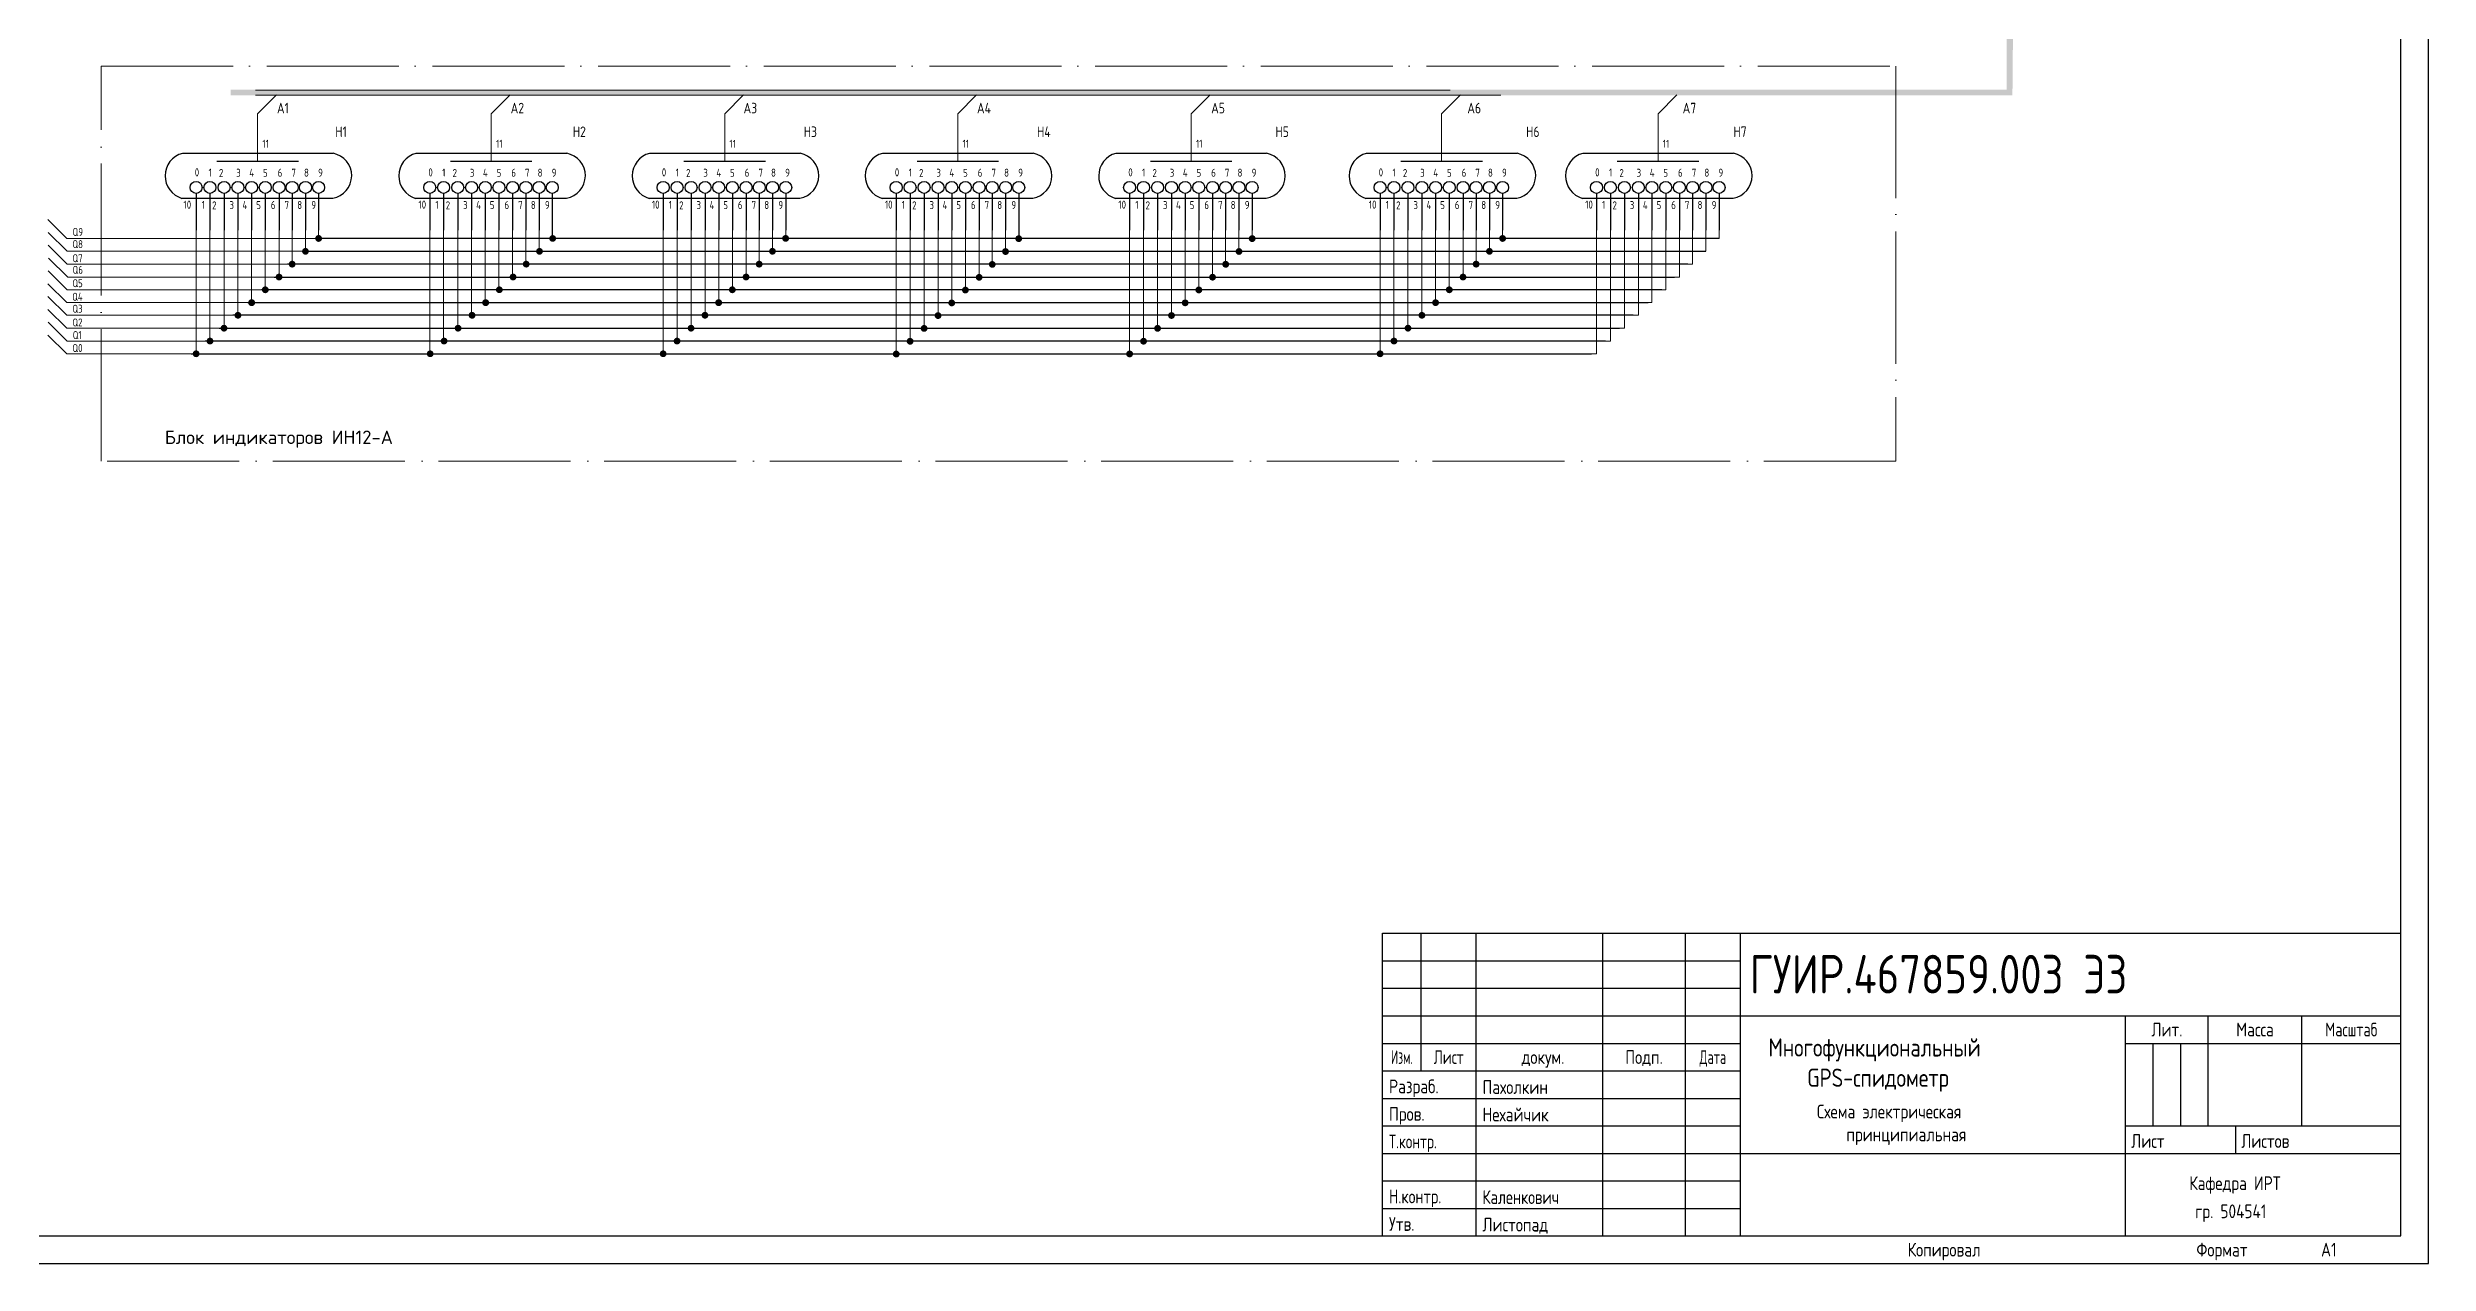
# Model space of a CAD drawing. Header units: millimetres. Extents: x 17259 to 18100, y 22778 to 23372.
# Drawn here: x 17667.1 to 18099.6, y 22778 to 22999 of the extents above; entities that cross this region are included whole.
import ezdxf
from ezdxf.enums import TextEntityAlignment as Align

# ---------------------------------------------------------------- set-up
doc = ezdxf.new("R2010")
doc.units = ezdxf.units.MM
doc.linetypes.add('ACAD_ISO04W100', pattern=[30, 24, -3, 0, -3])
doc.layers.get('0').update_dxf_attribs({"lineweight": 15})
for name, color, linetype, lineweight in [('0.25-STAMP', 7, 'Continuous', 25), ('0.25-TEXT', 7, 'Continuous', 25), ('0.3-STAMP', 7, 'Continuous', 30), ('Рамка А1', 7, 'Continuous', 25), ('стрелки', 7, 'Continuous', 20)]:
    doc.layers.add(name, color=color, linetype=linetype, lineweight=lineweight)
doc.layers.add('SHEET1', color=7, linetype='Continuous')
doc.styles.get("Standard").update_dxf_attribs({"font": 'isocpeur.ttf'})
doc.styles.add('ГОСТ 2.304', font='cs_gost2304.shx')

# ---------------------------------------------------------------- blocks, each defined once
blk = doc.blocks.new('Рамка А1-горизонтально')
at = {"layer": '0.25-STAMP'}
for p, q in [((651, 55), (716, 55)), ((651, 50), (716, 50)), ((651, 45), (716, 45)), ((791, 25), (791, 40)), ((796, 25), (796, 40)), ((651, 30), (716, 30)), ((651, 25), (716, 25)), ((651, 20), (716, 20)), ((651, 15), (716, 15)), ((651, 10), (716, 10))]:
    blk.add_line(p, q, dxfattribs=at)
blk.add_lwpolyline([(0, 0), (841, 0), (841, 594), (0, 594), (0, 0)], dxfattribs=at)
at = {"layer": '0.3-STAMP'}
for p, q in [((651, 60), (836, 60)), ((651, 5), (651, 60)), ((658, 35), (658, 60)), ((668, 5), (668, 60)), ((691, 5), (691, 60)), ((706, 5), (706, 60)), ((716, 5), (716, 60)), ((836, 5), (836, 60)), ((716, 45), (836, 45)), ((786, 5), (786, 45)), ((801, 25), (801, 45)), ((818, 25), (818, 45)), ((651, 40), (716, 40)), ((786, 40), (836, 40)), ((651, 35), (716, 35)), ((786, 25), (836, 25)), ((806, 20), (806, 25)), ((716, 20), (836, 20)), ((651, 5), (836, 5))]:
    blk.add_line(p, q, dxfattribs=at)
blk.add_lwpolyline([(20, 5), (836, 5), (836, 589), (20, 589), (20, 5)], dxfattribs=at)
at = {"layer": '0.25-TEXT', "style": 'ГОСТ 2.304'}
for s, p in [('Лит.', (793.5, 42.5)), ('Масса', (809.5, 42.5)), (' докум.', (679.5, 37.5)), ('Подп.', (698.5, 37.5))]:
    blk.add_text(s, height=2.5, dxfattribs=at).set_placement(p, align=Align.MIDDLE_CENTER)
for s, width, p in [('Масштаб', 0.91954, (827, 42.5)), ('Изм.', 0.75, (654.5, 37.5)), ('Лист', 0.9, (663, 37.5)), ('Дата', 0.8, (711, 37.5))]:
    blk.add_text(s, height=2.5, dxfattribs=dict(at, width=width)).set_placement(p, align=Align.MIDDLE_CENTER)
for s, p in [('Разраб.', (652.16, 30.92)), ('Пахолкин', (669.14, 30.8)), ('Пров.', (652.16, 25.92)), ('Нехайчик', (669.14, 25.8)), ('Лист', (787, 21)), ('Листов', (807, 21)), ('Утв.', (652.16, 5.92)), ('Листопад', (669.14, 5.8)), ('A1', (821.5, 1.25))]:
    blk.add_text(s, height=2.5, dxfattribs=at).set_placement(p)
for s, width, p in [('Т.контр.', 0.9, (652.16, 20.92)), ('Н.контр.', 0.95, (652.16, 10.92)), ('Каленкович', 0.95, (669.14, 10.8))]:
    blk.add_text(s, height=2.5, dxfattribs=dict(at, width=width)).set_placement(p)
for s, p in [('Копировал', (753, 1.25)), ('Формат', (803.5, 1.25))]:
    blk.add_text(s, height=2.5, dxfattribs=at).set_placement(p, align=Align.CENTER)

msp = doc.modelspace()

# ---------------------------------------------------------------- hatches: boundary and pattern name
h = msp.add_hatch(color=256)
h.dxf.hatch_style = 1
h.paths.add_polyline_path([(18024.07, 22990.41), (18024.59, 23050.82), (18023.55, 23050.82), (18023.14, 23050.85), (18023.03, 22990.41)])
h = msp.add_hatch(color=256)
h.dxf.hatch_style = 1
h.paths.add_polyline_path([(17700.35, 22990.35), (18024.07, 22990.35), (18024.08, 22991.38), (17922.07, 22991.38), (17700.35, 22991.38)])

# ---------------------------------------------------------------- linework, layer by layer
at = {"color": 0, "linetype": 'ACAD_ISO04W100', "lineweight": 20}
for p, q in [((17676.79, 22995.65), (18002.91, 22995.65)), ((17676.79, 22923.83), (17676.79, 22995.65)), ((18002.91, 22995.65), (18002.91, 22923.83)), ((18002.91, 22923.83), (17676.79, 22923.83))]:
    msp.add_line(p, q, dxfattribs=at)
at = {"linetype": 'ByBlock'}
msp.add_line((17921.92, 22991.28), (17704.84, 22991.28), dxfattribs=at)
for p, q in [((17704.84, 22990.35), (17931.13, 22990.35)), ((17705.25, 22986.97), (17708.67, 22990.44)), ((17747.7, 22986.97), (17751.12, 22990.44)), ((17790.11, 22986.97), (17793.53, 22990.44)), ((17832.44, 22986.97), (17835.87, 22990.44)), ((17874.86, 22986.97), (17878.28, 22990.44)), ((17920.36, 22986.97), (17923.78, 22990.44)), ((17959.68, 22986.97), (17963.1, 22990.44)), ((17705.25, 22978.38), (17705.25, 22986.97)), ((17747.7, 22978.38), (17747.7, 22986.97)), ((17790.11, 22978.38), (17790.11, 22986.97)), ((17832.44, 22978.38), (17832.44, 22986.97)), ((17874.86, 22978.38), (17874.86, 22986.97)), ((17920.36, 22978.38), (17920.36, 22986.97)), ((17959.68, 22978.38), (17959.68, 22986.97)), ((17670.57, 22964.31), (17667.1, 22967.73)), ((17670.66, 22961.97), (17667.19, 22965.39)), ((17679.16, 22964.31), (17670.57, 22964.31)), ((17716.33, 22964.31), (17679.16, 22964.31)), ((17694.07, 22965.84), (17694.07, 22943.35)), ((17696.59, 22965.84), (17696.59, 22945.66)), ((17699.14, 22965.84), (17699.14, 22948)), ((17701.67, 22965.84), (17701.67, 22950.34)), ((17704.16, 22965.84), (17704.16, 22952.64)), ((17706.64, 22965.84), (17706.64, 22954.98)), ((17709.14, 22965.84), (17709.14, 22957.3)), ((17711.52, 22965.84), (17711.52, 22959.64)), ((17713.94, 22965.84), (17713.94, 22961.97)), ((17716.33, 22965.84), (17716.33, 22964.31)), ((17736.52, 22965.84), (17736.52, 22943.35)), ((17739.04, 22965.84), (17739.04, 22945.66)), ((17741.59, 22965.84), (17741.59, 22948)), ((17744.12, 22965.84), (17744.12, 22950.34)), ((17746.6, 22965.84), (17746.6, 22952.64)), ((17749.08, 22965.84), (17749.08, 22954.98)), ((17751.58, 22965.84), (17751.58, 22957.3)), ((17753.97, 22965.84), (17753.97, 22959.64)), ((17756.38, 22965.84), (17756.38, 22961.97)), ((17758.78, 22965.84), (17758.78, 22964.31)), ((17778.93, 22965.84), (17778.93, 22943.35)), ((17781.45, 22965.84), (17781.45, 22945.66)), ((17784, 22965.84), (17784, 22948)), ((17786.53, 22965.84), (17786.53, 22950.34)), ((17789.01, 22965.84), (17789.01, 22952.64)), ((17791.5, 22965.84), (17791.5, 22954.98)), ((17793.99, 22965.84), (17793.99, 22957.3)), ((17796.38, 22965.84), (17796.38, 22959.64)), ((17798.79, 22965.84), (17798.79, 22961.97)), ((17801.19, 22965.84), (17801.19, 22964.31)), ((17821.26, 22965.84), (17821.26, 22943.35)), ((17823.79, 22965.84), (17823.79, 22945.66)), ((17826.33, 22965.84), (17826.33, 22948)), ((17828.87, 22965.84), (17828.87, 22950.34)), ((17831.35, 22965.84), (17831.35, 22952.64)), ((17833.83, 22965.84), (17833.83, 22954.98)), ((17836.33, 22965.84), (17836.33, 22957.3)), ((17838.71, 22965.84), (17838.71, 22959.64)), ((17841.13, 22965.84), (17841.13, 22961.97)), ((17863.68, 22965.84), (17863.68, 22943.35)), ((17866.2, 22965.84), (17866.2, 22945.66)), ((17868.75, 22965.84), (17868.75, 22948)), ((17871.28, 22965.84), (17871.28, 22950.34)), ((17873.76, 22965.84), (17873.76, 22952.64)), ((17876.24, 22965.84), (17876.24, 22954.98)), ((17878.74, 22965.84), (17878.74, 22957.3)), ((17881.12, 22965.84), (17881.12, 22959.64)), ((17883.54, 22965.84), (17883.54, 22961.97)), ((17885.93, 22965.84), (17885.93, 22964.31)), ((17909.18, 22965.84), (17909.18, 22943.35)), ((17911.7, 22965.84), (17911.7, 22945.66)), ((17914.25, 22965.84), (17914.25, 22948)), ((17916.78, 22965.84), (17916.78, 22950.34)), ((17919.27, 22965.84), (17919.27, 22952.64)), ((17921.75, 22965.84), (17921.75, 22954.98)), ((17924.25, 22965.84), (17924.25, 22957.3)), ((17926.63, 22965.84), (17926.63, 22959.64)), ((17929.05, 22965.84), (17929.05, 22961.97)), ((17931.44, 22965.84), (17931.44, 22964.31)), ((17948.5, 22965.84), (17948.5, 22943.35)), ((17951.02, 22965.84), (17951.02, 22945.66)), ((17953.57, 22965.84), (17953.57, 22948)), ((17956.1, 22965.84), (17956.1, 22950.34)), ((17958.58, 22965.84), (17958.58, 22952.64)), ((17961.07, 22965.84), (17961.07, 22954.98)), ((17963.56, 22965.84), (17963.56, 22957.3)), ((17965.95, 22965.84), (17965.95, 22959.64)), ((17968.36, 22965.84), (17968.36, 22961.97)), ((17970.76, 22965.84), (17970.76, 22964.31)), ((17670.66, 22959.64), (17667.19, 22963.06)), ((17670.75, 22957.3), (17667.28, 22960.72)), ((17679.25, 22961.97), (17670.66, 22961.97)), ((17713.94, 22961.97), (17679.25, 22961.97)), ((17670.57, 22952.64), (17667.1, 22956.06)), ((17670.66, 22954.98), (17667.19, 22958.4)), ((17679.25, 22959.64), (17670.66, 22959.64)), ((17679.34, 22957.3), (17670.75, 22957.3)), ((17710.65, 22959.64), (17679.25, 22959.64)), ((17708.27, 22957.3), (17679.34, 22957.3)), ((17962.69, 22957.3), (17963.56, 22957.3)), ((17965.08, 22959.64), (17965.95, 22959.64)), ((17670.57, 22950.34), (17667.1, 22953.76)), ((17670.57, 22948), (17667.1, 22951.42)), ((17679.16, 22952.64), (17670.57, 22952.64)), ((17679.25, 22954.98), (17670.66, 22954.98)), ((17705.96, 22954.98), (17679.25, 22954.98)), ((17703.45, 22952.64), (17679.25, 22952.64)), ((17957.88, 22952.64), (17958.58, 22952.64)), ((17960.39, 22954.98), (17961.07, 22954.98)), ((17670.66, 22945.66), (17667.19, 22949.08)), ((17679.16, 22950.34), (17670.57, 22950.34)), ((17679.16, 22948), (17670.57, 22948)), ((17700.72, 22950.34), (17679.25, 22950.34)), ((17698.25, 22948), (17679.25, 22948)), ((17952.67, 22948), (17953.57, 22948)), ((17955.15, 22950.34), (17956.1, 22950.34)), ((17670.57, 22943.32), (17667.1, 22946.74)), ((17679.16, 22943.32), (17670.57, 22943.32)), ((17679.25, 22945.66), (17670.66, 22945.66)), ((17695.7, 22945.66), (17679.25, 22945.66)), ((17693.18, 22943.32), (17679.25, 22943.32)), ((17947.6, 22943.32), (17948.5, 22943.32)), ((17948.5, 22943.32), (17948.5, 22943.35)), ((17950.13, 22945.66), (17951.02, 22945.66))]:
    msp.add_line(p, q)
at = {"linetype": 'Continuous', "const_width": 0.616}
for points in [[(17716.64, 22964.31, 1), (17716.02, 22964.31, 1)], [(17759.16, 22964.31, 1), (17758.55, 22964.31, 1)], [(17801.49, 22964.32, 1), (17800.87, 22964.32, 1)], [(17843.83, 22964.27, 1), (17843.22, 22964.27, 1)], [(17886.25, 22964.28, 1), (17885.63, 22964.28, 1)], [(17931.75, 22964.31, 1), (17931.13, 22964.31, 1)], [(17711.83, 22959.64, 1), (17711.21, 22959.64, 1)], [(17714.24, 22961.97, 1), (17713.63, 22961.97, 1)], [(17754.35, 22959.64, 1), (17753.74, 22959.64, 1)], [(17756.77, 22961.97, 1), (17756.15, 22961.97, 1)], [(17796.68, 22959.64, 1), (17796.06, 22959.64, 1)], [(17799.09, 22961.98, 1), (17798.48, 22961.98, 1)], [(17839.02, 22959.59, 1), (17838.41, 22959.59, 1)], [(17841.44, 22961.93, 1), (17840.82, 22961.93, 1)], [(17881.44, 22959.61, 1), (17880.82, 22959.61, 1)], [(17883.85, 22961.94, 1), (17883.24, 22961.94, 1)], [(17926.94, 22959.64, 1), (17926.32, 22959.64, 1)], [(17929.35, 22961.97, 1), (17928.74, 22961.97, 1)], [(17706.95, 22954.98, 1), (17706.33, 22954.98, 1)], [(17709.44, 22957.3, 1), (17708.83, 22957.3, 1)], [(17749.47, 22954.98, 1), (17748.86, 22954.98, 1)], [(17751.97, 22957.3, 1), (17751.35, 22957.3, 1)], [(17791.8, 22954.98, 1), (17791.18, 22954.98, 1)], [(17794.3, 22957.3, 1), (17793.68, 22957.3, 1)], [(17834.14, 22954.93, 1), (17833.53, 22954.93, 1)], [(17836.64, 22957.25, 1), (17836.03, 22957.25, 1)], [(17876.56, 22954.95, 1), (17875.94, 22954.95, 1)], [(17879.05, 22957.27, 1), (17878.44, 22957.27, 1)], [(17922.06, 22954.98, 1), (17921.44, 22954.98, 1)], [(17924.55, 22957.3, 1), (17923.94, 22957.3, 1)], [(17704.47, 22952.64, 1), (17703.85, 22952.64, 1)], [(17746.99, 22952.64, 1), (17746.37, 22952.64, 1)], [(17789.32, 22952.64, 1), (17788.7, 22952.64, 1)], [(17831.66, 22952.59, 1), (17831.05, 22952.59, 1)], [(17874.07, 22952.61, 1), (17873.46, 22952.61, 1)], [(17919.57, 22952.64, 1), (17918.96, 22952.64, 1)], [(17699.45, 22948, 1), (17698.83, 22948, 1)], [(17701.98, 22950.34, 1), (17701.37, 22950.34, 1)], [(17741.97, 22948, 1), (17741.36, 22948, 1)], [(17744.51, 22950.34, 1), (17743.89, 22950.34, 1)], [(17784.3, 22948, 1), (17783.69, 22948, 1)], [(17786.83, 22950.34, 1), (17786.22, 22950.34, 1)], [(17826.65, 22947.96, 1), (17826.03, 22947.96, 1)], [(17829.18, 22950.29, 1), (17828.56, 22950.29, 1)], [(17869.06, 22947.97, 1), (17868.44, 22947.97, 1)], [(17871.59, 22950.31, 1), (17870.98, 22950.31, 1)], [(17914.56, 22948, 1), (17913.94, 22948, 1)], [(17917.09, 22950.34, 1), (17916.48, 22950.34, 1)], [(17694.38, 22943.35, 1), (17693.76, 22943.35, 1)], [(17696.9, 22945.66, 1), (17696.29, 22945.66, 1)], [(17736.9, 22943.35, 1), (17736.29, 22943.35, 1)], [(17739.43, 22945.66, 1), (17738.81, 22945.66, 1)], [(17779.23, 22943.35, 1), (17778.62, 22943.35, 1)], [(17781.75, 22945.66, 1), (17781.14, 22945.66, 1)], [(17821.58, 22943.3, 1), (17820.96, 22943.3, 1)], [(17824.1, 22945.62, 1), (17823.48, 22945.62, 1)], [(17863.99, 22943.32, 1), (17863.37, 22943.32, 1)], [(17866.51, 22945.63, 1), (17865.9, 22945.63, 1)], [(17909.49, 22943.35, 1), (17908.87, 22943.35, 1)], [(17912.01, 22945.66, 1), (17911.39, 22945.66, 1)]]:
    msp.add_lwpolyline(points, format="xyb", close=True, dxfattribs=at)
at = {"layer": 'SHEET1'}
for p, q in [((17718.95, 22979.78), (17691.57, 22979.78)), ((17697.86, 22978.38), (17712.65, 22978.38)), ((17761.4, 22979.78), (17734.02, 22979.78)), ((17740.3, 22978.38), (17755.09, 22978.38)), ((17803.81, 22979.78), (17776.43, 22979.78)), ((17782.71, 22978.38), (17797.51, 22978.38)), ((17846.15, 22979.78), (17818.76, 22979.78)), ((17825.05, 22978.38), (17839.84, 22978.38)), ((17888.56, 22979.78), (17861.17, 22979.78)), ((17867.46, 22978.38), (17882.25, 22978.38)), ((17934.06, 22979.78), (17906.68, 22979.78)), ((17912.97, 22978.38), (17927.76, 22978.38)), ((17973.38, 22979.78), (17946, 22979.78)), ((17952.28, 22978.38), (17967.08, 22978.38)), ((17718.9, 22971.6), (17691.5, 22971.6)), ((17718.9, 22971.6), (17693.47, 22971.6)), ((17694.07, 22972.5), (17694.07, 22965.84)), ((17696.59, 22972.5), (17696.59, 22965.84)), ((17699.14, 22972.5), (17699.14, 22965.84)), ((17701.67, 22972.5), (17701.67, 22965.84)), ((17704.16, 22972.5), (17704.16, 22965.84)), ((17706.64, 22972.5), (17706.64, 22965.84)), ((17709.14, 22972.5), (17709.14, 22965.84)), ((17711.52, 22972.5), (17711.52, 22965.84)), ((17713.94, 22972.5), (17713.94, 22965.84)), ((17716.33, 22972.5), (17716.33, 22965.84)), ((17761.35, 22971.6), (17733.95, 22971.6)), ((17761.35, 22971.6), (17735.91, 22971.6)), ((17736.52, 22972.5), (17736.52, 22965.84)), ((17739.04, 22972.5), (17739.04, 22965.84)), ((17741.59, 22972.5), (17741.59, 22965.84)), ((17744.12, 22972.5), (17744.12, 22965.84)), ((17746.6, 22972.5), (17746.6, 22965.84)), ((17749.08, 22972.5), (17749.08, 22965.84)), ((17751.58, 22972.5), (17751.58, 22965.84)), ((17753.97, 22972.5), (17753.97, 22965.84)), ((17756.38, 22972.5), (17756.38, 22965.84)), ((17758.78, 22972.5), (17758.78, 22965.84)), ((17803.76, 22971.6), (17776.36, 22971.6)), ((17803.76, 22971.6), (17778.33, 22971.6)), ((17778.93, 22972.5), (17778.93, 22965.84)), ((17781.45, 22972.5), (17781.45, 22965.84)), ((17784, 22972.5), (17784, 22965.84)), ((17786.53, 22972.5), (17786.53, 22965.84)), ((17789.01, 22972.5), (17789.01, 22965.84)), ((17791.5, 22972.5), (17791.5, 22965.84)), ((17793.99, 22972.5), (17793.99, 22965.84)), ((17796.38, 22972.5), (17796.38, 22965.84)), ((17798.79, 22972.5), (17798.79, 22965.84)), ((17801.19, 22972.5), (17801.19, 22965.84)), ((17846.09, 22971.6), (17818.69, 22971.6)), ((17846.09, 22971.6), (17820.66, 22971.6)), ((17821.26, 22972.5), (17821.26, 22965.84)), ((17823.79, 22972.5), (17823.79, 22965.84)), ((17826.33, 22972.5), (17826.33, 22965.84)), ((17828.87, 22972.5), (17828.87, 22965.84)), ((17831.35, 22972.5), (17831.35, 22965.84)), ((17833.83, 22972.5), (17833.83, 22965.84)), ((17836.33, 22972.5), (17836.33, 22965.84)), ((17838.71, 22972.5), (17838.71, 22965.84)), ((17841.13, 22972.5), (17841.13, 22965.84)), ((17843.52, 22972.5), (17843.52, 22965.84)), ((17888.51, 22971.6), (17861.1, 22971.6)), ((17888.51, 22971.6), (17863.07, 22971.6)), ((17863.68, 22972.5), (17863.68, 22965.84)), ((17866.2, 22972.5), (17866.2, 22965.84)), ((17868.75, 22972.5), (17868.75, 22965.84)), ((17871.28, 22972.5), (17871.28, 22965.84)), ((17873.76, 22972.5), (17873.76, 22965.84)), ((17876.24, 22972.5), (17876.24, 22965.84)), ((17878.74, 22972.5), (17878.74, 22965.84)), ((17881.12, 22972.5), (17881.12, 22965.84)), ((17883.54, 22972.5), (17883.54, 22965.84)), ((17885.93, 22972.5), (17885.93, 22965.84)), ((17934.01, 22971.6), (17906.61, 22971.6)), ((17934.01, 22971.6), (17908.58, 22971.6)), ((17909.18, 22972.5), (17909.18, 22965.84)), ((17911.7, 22972.5), (17911.7, 22965.84)), ((17914.25, 22972.5), (17914.25, 22965.84)), ((17916.78, 22972.5), (17916.78, 22965.84)), ((17919.27, 22972.5), (17919.27, 22965.84)), ((17921.75, 22972.5), (17921.75, 22965.84)), ((17924.25, 22972.5), (17924.25, 22965.84)), ((17926.63, 22972.5), (17926.63, 22965.84)), ((17929.05, 22972.5), (17929.05, 22965.84)), ((17931.44, 22972.5), (17931.44, 22965.84)), ((17973.33, 22971.6), (17945.93, 22971.6)), ((17973.33, 22971.6), (17947.9, 22971.6)), ((17948.5, 22972.5), (17948.5, 22965.84)), ((17951.02, 22972.5), (17951.02, 22965.84)), ((17953.57, 22972.5), (17953.57, 22965.84)), ((17956.1, 22972.5), (17956.1, 22965.84)), ((17958.58, 22972.5), (17958.58, 22965.84)), ((17961.07, 22972.5), (17961.07, 22965.84)), ((17963.56, 22972.5), (17963.56, 22965.84)), ((17965.95, 22972.5), (17965.95, 22965.84)), ((17968.36, 22972.5), (17968.36, 22965.84)), ((17970.76, 22972.5), (17970.76, 22965.84)), ((17970.76, 22964.31), (17716.33, 22964.31)), ((17758.78, 22965.84), (17758.78, 22964.31)), ((17843.52, 22965.88), (17843.52, 22964.35)), ((17713.94, 22961.97), (17968.36, 22961.97)), ((17708.27, 22957.3), (17962.69, 22957.3)), ((17965.08, 22959.64), (17710.65, 22959.64)), ((17703.45, 22952.64), (17957.88, 22952.64)), ((17960.39, 22954.98), (17705.96, 22954.98)), ((17698.25, 22948), (17952.67, 22948)), ((17955.15, 22950.34), (17700.72, 22950.34)), ((17693.18, 22943.32), (17947.6, 22943.32)), ((17950.13, 22945.66), (17695.7, 22945.66))]:
    msp.add_line(p, q, dxfattribs=at)
for centre in [(17694.07, 22973.59), (17696.59, 22973.59), (17699.14, 22973.59), (17701.67, 22973.59), (17704.16, 22973.59), (17706.64, 22973.59), (17709.14, 22973.59), (17711.52, 22973.59), (17713.94, 22973.59), (17716.33, 22973.59), (17736.52, 22973.59), (17739.04, 22973.59), (17741.59, 22973.59), (17744.12, 22973.59), (17746.6, 22973.59), (17749.08, 22973.59), (17751.58, 22973.59), (17753.97, 22973.59), (17756.38, 22973.59), (17758.78, 22973.59), (17778.93, 22973.59), (17781.45, 22973.59), (17784, 22973.59), (17786.53, 22973.59), (17789.01, 22973.59), (17791.5, 22973.59), (17793.99, 22973.59), (17796.38, 22973.59), (17798.79, 22973.59), (17801.19, 22973.59), (17821.26, 22973.59), (17823.79, 22973.59), (17826.33, 22973.59), (17828.87, 22973.59), (17831.35, 22973.59), (17833.83, 22973.59), (17836.33, 22973.59), (17838.71, 22973.59), (17841.13, 22973.59), (17843.52, 22973.59), (17863.68, 22973.59), (17866.2, 22973.59), (17868.75, 22973.59), (17871.28, 22973.59), (17873.76, 22973.59), (17876.24, 22973.59), (17878.74, 22973.59), (17881.12, 22973.59), (17883.54, 22973.59), (17885.93, 22973.59), (17909.18, 22973.59), (17911.7, 22973.59), (17914.25, 22973.59), (17916.78, 22973.59), (17919.27, 22973.59), (17921.75, 22973.59), (17924.25, 22973.59), (17926.63, 22973.59), (17929.05, 22973.59), (17931.44, 22973.59), (17948.5, 22973.59), (17951.02, 22973.59), (17953.57, 22973.59), (17956.1, 22973.59), (17958.58, 22973.59), (17961.07, 22973.59), (17963.56, 22973.59), (17965.95, 22973.59), (17968.36, 22973.59), (17970.76, 22973.59)]:
    msp.add_circle(centre, 1.09, dxfattribs=at)
for centre, radius, start, end in [((17692.69, 22975.68), 4.25, 105.311, 253.7163), ((17718.18, 22975.7), 4.16, 279.9604, 79.321), ((17735.14, 22975.68), 4.25, 105.311, 253.7163), ((17760.63, 22975.7), 4.16, 279.9604, 79.321), ((17777.55, 22975.68), 4.25, 105.311, 253.7163), ((17803.04, 22975.7), 4.16, 279.9604, 79.321), ((17819.88, 22975.68), 4.25, 105.311, 253.7163), ((17845.38, 22975.7), 4.16, 279.9604, 79.321), ((17862.3, 22975.68), 4.25, 105.311, 253.7163), ((17887.79, 22975.7), 4.16, 279.9604, 79.321), ((17907.8, 22975.68), 4.25, 105.311, 253.7163), ((17933.29, 22975.7), 4.16, 279.9604, 79.321), ((17947.12, 22975.68), 4.25, 105.311, 253.7163), ((17972.61, 22975.7), 4.16, 279.9604, 79.321)]:
    msp.add_arc(centre, radius, start, end, dxfattribs=at)

# ---------------------------------------------------------------- block references
at = {"layer": 'Рамка А1'}
msp.add_blockref('Рамка А1-горизонтально', (17258.64, 22778.02), dxfattribs=at)

# ---------------------------------------------------------------- texts
at = {"layer": '0.25-STAMP', "lineweight": -2, "style": 'ГОСТ 2.304'}
for s, p in [('A1', (17708.76, 22987.05)), ('A2', (17751.22, 22987.05)), ('A3', (17793.53, 22987.05)), ('A4', (17835.94, 22987.05)), ('A5', (17878.49, 22987.05)), ('A6', (17925.03, 22987.05)), ('A7', (17964.15, 22987.05)), ('H1', (17719.35, 22982.75)), ('H2', (17762.5, 22982.75)), ('H3', (17804.46, 22982.75)), ('H4', (17846.84, 22982.75)), ('H5', (17890.16, 22982.75)), ('H6', (17935.7, 22982.75)), ('H7', (17973.37, 22982.75))]:
    msp.add_text(s, height=1.913, dxfattribs=at).set_placement(p)
at = {"layer": 'SHEET1'}
msp.add_text('Блок индикаторов ИН12-А', height=2.4623, dxfattribs=at).set_placement((17688.38, 22926.94))
at = {"layer": 'SHEET1', "char_height": 2.5, "attachment_point": 1, "style": 'ГОСТ 2.304'}
for s, width, heights, insert in [('\\pi10.743;Схема электрическая \\P\\pi16.1;принципиальная', 62.9144, [0], (17977.8, 22806.88)), ('\\pi22.114;\\P\\pi9.6738;Кафедра ИРТ', 44.2286, [11.67], (18046.51, 22798.02)), ('гр. 504541', 31.24, [0], (18057.26, 22788.74))]:
    msp.add_mtext_dynamic_manual_height_columns(s, width=width, gutter_width=12.5, heights=heights, dxfattribs=dict(at, insert=insert))
at = {"layer": 'стрелки', "lineweight": -2, "style": 'ГОСТ 2.304'}
for s, height, p in [('11', 1.454, (17706.12, 22980.79)), ('11', 1.454, (17748.57, 22980.79)), ('11', 1.454, (17790.98, 22980.79)), ('11', 1.454, (17833.32, 22980.79)), ('11', 1.454, (17875.73, 22980.79)), ('11', 1.454, (17960.55, 22980.79)), ('0', 1.45, (17693.82, 22975.6)), ('1', 1.45, (17696.33, 22975.56)), ('2', 1.45, (17698.22, 22975.47)), ('3', 1.45, (17701.36, 22975.52)), ('4', 1.45, (17703.73, 22975.52)), ('5', 1.45, (17706.23, 22975.51)), ('6', 1.45, (17708.89, 22975.53)), ('7', 1.45, (17711.38, 22975.53)), ('8', 1.45, (17713.68, 22975.54)), ('9', 1.45, (17716.24, 22975.54)), ('0', 1.45, (17736.27, 22975.6)), ('1', 1.45, (17738.78, 22975.56)), ('2', 1.45, (17740.67, 22975.47)), ('3', 1.45, (17743.81, 22975.52)), ('4', 1.45, (17746.18, 22975.52)), ('5', 1.45, (17748.67, 22975.51)), ('6', 1.45, (17751.33, 22975.53)), ('7', 1.45, (17753.82, 22975.53)), ('8', 1.45, (17756.12, 22975.54)), ('9', 1.45, (17758.68, 22975.54)), ('0', 1.45, (17778.68, 22975.6)), ('1', 1.45, (17781.19, 22975.56)), ('2', 1.45, (17783.08, 22975.47)), ('3', 1.45, (17786.22, 22975.52)), ('4', 1.45, (17788.59, 22975.52)), ('5', 1.45, (17791.08, 22975.51)), ('6', 1.45, (17793.74, 22975.53)), ('7', 1.45, (17796.23, 22975.53)), ('8', 1.45, (17798.53, 22975.54)), ('9', 1.45, (17801.09, 22975.54)), ('0', 1.45, (17821.01, 22975.6)), ('1', 1.45, (17823.53, 22975.56)), ('2', 1.45, (17825.41, 22975.47)), ('3', 1.45, (17828.56, 22975.52)), ('4', 1.45, (17830.92, 22975.52)), ('5', 1.45, (17833.42, 22975.51)), ('6', 1.45, (17836.08, 22975.53)), ('7', 1.45, (17838.57, 22975.53)), ('8', 1.45, (17840.87, 22975.54)), ('9', 1.45, (17843.43, 22975.54)), ('0', 1.45, (17863.43, 22975.6)), ('1', 1.45, (17865.94, 22975.56)), ('2', 1.45, (17867.82, 22975.47)), ('3', 1.45, (17870.97, 22975.52)), ('4', 1.45, (17873.34, 22975.52)), ('5', 1.45, (17875.83, 22975.51)), ('6', 1.45, (17878.49, 22975.53)), ('7', 1.45, (17880.98, 22975.53)), ('8', 1.45, (17883.28, 22975.54)), ('9', 1.45, (17885.84, 22975.54)), ('0', 1.45, (17908.93, 22975.6)), ('1', 1.45, (17911.44, 22975.56)), ('2', 1.45, (17913.33, 22975.47)), ('3', 1.45, (17916.47, 22975.52)), ('4', 1.45, (17918.84, 22975.52)), ('5', 1.45, (17921.34, 22975.51)), ('6', 1.45, (17924, 22975.53)), ('7', 1.45, (17926.49, 22975.53)), ('8', 1.45, (17928.79, 22975.54)), ('9', 1.45, (17931.35, 22975.54)), ('0', 1.45, (17948.25, 22975.6)), ('1', 1.45, (17950.76, 22975.56)), ('2', 1.45, (17952.65, 22975.47)), ('3', 1.45, (17955.79, 22975.52)), ('4', 1.45, (17958.16, 22975.52)), ('5', 1.45, (17960.65, 22975.51)), ('6', 1.45, (17963.31, 22975.53)), ('7', 1.45, (17965.8, 22975.53)), ('8', 1.45, (17968.1, 22975.54)), ('9', 1.45, (17970.66, 22975.54)), ('10', 1.454, (17691.78, 22969.72)), ('1', 1.45, (17695.09, 22969.69)), ('2', 1.45, (17696.98, 22969.6)), ('3', 1.45, (17700.12, 22969.65)), ('4', 1.45, (17702.49, 22969.65)), ('5', 1.45, (17704.99, 22969.64)), ('6', 1.45, (17707.65, 22969.66)), ('7', 1.45, (17710.14, 22969.66)), ('8', 1.45, (17712.44, 22969.67)), ('9', 1.45, (17714.99, 22969.67)), ('10', 1.454, (17734.47, 22969.73)), ('1', 1.45, (17737.54, 22969.69)), ('2', 1.45, (17739.42, 22969.6)), ('3', 1.45, (17742.57, 22969.65)), ('4', 1.45, (17744.94, 22969.65)), ('5', 1.45, (17747.43, 22969.64)), ('6', 1.45, (17750.09, 22969.66)), ('7', 1.45, (17752.58, 22969.66)), ('8', 1.45, (17754.88, 22969.67)), ('9', 1.45, (17757.44, 22969.67)), ('10', 1.454, (17776.88, 22969.73)), ('1', 1.45, (17779.95, 22969.69)), ('2', 1.45, (17781.84, 22969.6)), ('3', 1.45, (17784.98, 22969.65)), ('4', 1.45, (17787.35, 22969.65)), ('5', 1.45, (17789.84, 22969.64)), ('6', 1.45, (17792.5, 22969.66)), ('7', 1.45, (17794.99, 22969.66)), ('8', 1.45, (17797.29, 22969.67)), ('9', 1.45, (17799.85, 22969.67)), ('10', 1.454, (17819.22, 22969.73)), ('1', 1.45, (17822.28, 22969.69)), ('2', 1.45, (17824.17, 22969.6)), ('3', 1.45, (17827.31, 22969.65)), ('4', 1.45, (17829.68, 22969.65)), ('5', 1.45, (17832.18, 22969.64)), ('6', 1.45, (17834.84, 22969.66)), ('7', 1.45, (17837.33, 22969.66)), ('8', 1.45, (17839.63, 22969.67)), ('9', 1.45, (17842.19, 22969.67)), ('10', 1.454, (17861.63, 22969.73)), ('1', 1.45, (17864.7, 22969.69)), ('2', 1.45, (17866.58, 22969.6)), ('3', 1.45, (17869.73, 22969.65)), ('4', 1.45, (17872.09, 22969.65)), ('5', 1.45, (17874.59, 22969.64)), ('6', 1.45, (17877.25, 22969.66)), ('7', 1.45, (17879.74, 22969.66)), ('8', 1.45, (17882.04, 22969.67)), ('9', 1.45, (17884.6, 22969.67)), ('10', 1.454, (17907.14, 22969.73)), ('1', 1.45, (17910.2, 22969.69)), ('2', 1.45, (17912.09, 22969.6)), ('3', 1.45, (17915.23, 22969.65)), ('4', 1.45, (17917.6, 22969.65)), ('5', 1.45, (17920.1, 22969.64)), ('6', 1.45, (17922.76, 22969.66)), ('7', 1.45, (17925.25, 22969.66)), ('8', 1.45, (17927.55, 22969.67)), ('9', 1.45, (17930.1, 22969.67)), ('10', 1.454, (17946.45, 22969.73)), ('1', 1.45, (17949.52, 22969.69)), ('2', 1.45, (17951.41, 22969.6)), ('3', 1.45, (17954.55, 22969.65)), ('4', 1.45, (17956.92, 22969.65)), ('5', 1.45, (17959.41, 22969.64)), ('6', 1.45, (17962.07, 22969.66)), ('7', 1.45, (17964.56, 22969.66)), ('8', 1.45, (17966.86, 22969.67)), ('9', 1.45, (17969.42, 22969.67)), ('Q9', 1.454, (17671.63, 22964.76)), ('Q8', 1.454, (17671.6, 22962.55)), ('Q7', 1.454, (17671.6, 22959.99)), ('Q5', 1.454, (17671.6, 22955.45)), ('Q6', 1.454, (17671.63, 22957.88)), ('Q4', 1.454, (17671.56, 22952.99)), ('Q3', 1.454, (17671.6, 22950.81)), ('Q2', 1.454, (17671.6, 22948.31)), ('Q1', 1.454, (17671.66, 22946.02)), ('Q0', 1.454, (17671.6, 22943.67))]:
    msp.add_text(s, height=height, dxfattribs=at).set_placement(p)
at = {"layer": 'стрелки', "attachment_point": 1, "style": 'ГОСТ 2.304'}
for s, width, insert, char_height in [('ГУИР.467859.003 Э3', 111.2962, (17976.32, 22834.09), 7), ('\\pi3.4211;Многофункциональный\\P\\pi8.7639; GPS-спидометр', 62.6278, (17976.32, 22818.92), 3.3)]:
    msp.add_mtext_dynamic_manual_height_columns(s, width=width, gutter_width=12.5, heights=[0], dxfattribs=dict(at, insert=insert, char_height=char_height))

doc.saveas('drawing.dxf')
